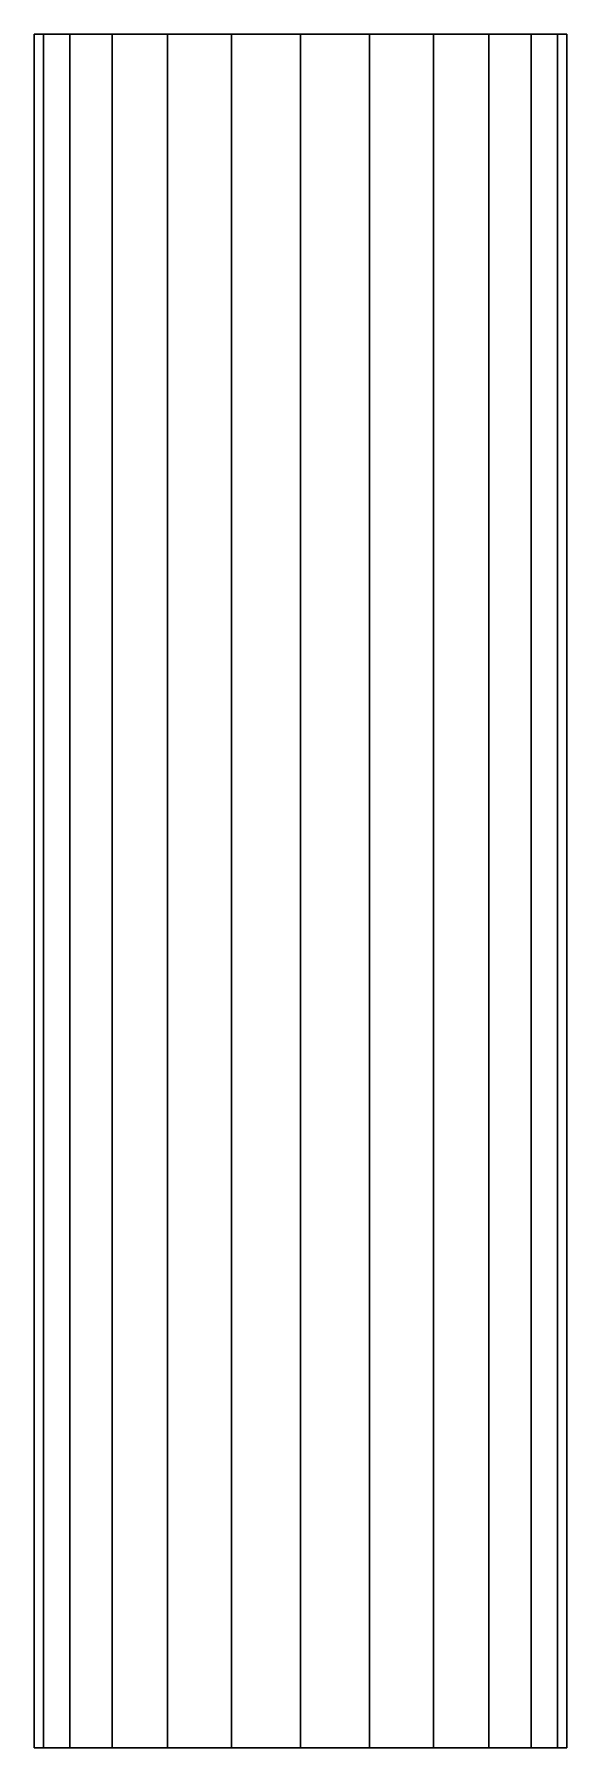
# Model space of a CAD drawing. Header units: inches. Extents: x -3325 to -59, y 5 to 733.
# Drawn here: x -1073.58 to -1071.68, y 119 to 125.12 of the extents above; entities that cross this region are included whole.
import ezdxf

# ---------------------------------------------------------------- set-up
doc = ezdxf.new("R2010")
doc.units = ezdxf.units.IN
doc.header["$MEASUREMENT"] = 0
doc.layers.add('P-PIPE', color=10, linetype='Continuous', lineweight=9)

msp = doc.modelspace()

# ---------------------------------------------------------------- linework, layer by layer
at = {"layer": 'P-PIPE', "color": 1}
msp.add_line((-1072.625, 125.1209, 1084), (-1072.625, 119, 1084), dxfattribs=at)
msp.add_line((-1072.625, 125.1209, 1084), (-1072.625, 119, 1084), dxfattribs=at)

# ---------------------------------------------------------------- meshes
mesh = msp.add_polyface(dxfattribs=at)
corners = [(-1073.575, 125.1209, 1084), (-1073.5426, 125.1209, 1084.2458), (-1073.4478, 125.1209, 1084.475), (-1073.2968, 125.1209, 1084.6718), (-1073.1, 125.1209, 1084.8227), (-1072.8709, 125.1209, 1084.9177), (-1072.625, 125.1209, 1084.95), (-1072.3792, 125.1209, 1084.9177), (-1072.15, 125.1209, 1084.8227), (-1071.9532, 125.1209, 1084.6718), (-1071.8023, 125.1209, 1084.475), (-1071.7073, 125.1209, 1084.2458), (-1071.675, 125.1209, 1084), (-1071.7073, 125.1209, 1083.7541), (-1071.8023, 125.1209, 1083.525), (-1071.9532, 125.1209, 1083.3282), (-1072.15, 125.1209, 1083.1772), (-1072.3792, 125.1209, 1083.0824), (-1072.625, 125.1209, 1083.05), (-1072.8709, 125.1209, 1083.0824), (-1073.1, 125.1209, 1083.1772), (-1073.2968, 125.1209, 1083.3282), (-1073.4478, 125.1209, 1083.525), (-1073.5426, 125.1209, 1083.7541)]
mesh.append_faces([[corners[k] for k in face] for face in [(1, 11, 23, 0)]], dxfattribs={"vtx0": -1, "vtx1": -1, "color": 1})
mesh.append_faces([[corners[k] for k in face] for face in [(5, 11, 1, 2), (23, 13, 19, 20)]], dxfattribs={"vtx0": -1, "vtx1": -1, "vtx3": -1, "color": 1})
mesh.append_faces([[corners[k] for k in face] for face in [(11, 7, 8, 10), (17, 13, 14, 16)]], dxfattribs={"vtx0": -1, "vtx2": -1, "color": 1})
mesh.append_faces([[corners[k] for k in face] for face in [(4, 5, 2, 3), (9, 10, 8), (22, 23, 20, 21), (15, 16, 14)]], dxfattribs={"vtx1": -1, "color": 1})
mesh.append_faces([[corners[k] for k in face] for face in [(5, 6, 7, 11), (17, 18, 19, 13), (11, 12, 13, 23)]], dxfattribs={"vtx2": -1, "vtx3": -1, "color": 1})
mesh = msp.add_polyface(dxfattribs=at)
corners = [(-1072.625, 125.1209, 1084.95), (-1072.8709, 125.1209, 1084.9177), (-1073.1, 125.1209, 1084.8227), (-1073.2968, 125.1209, 1084.6718), (-1073.4478, 125.1209, 1084.475), (-1073.5426, 125.1209, 1084.2458), (-1073.575, 125.1209, 1084), (-1073.575, 119, 1084), (-1073.5426, 119, 1084.2458), (-1073.4478, 119, 1084.475), (-1073.2968, 119, 1084.6718), (-1073.1, 119, 1084.8227), (-1072.8709, 119, 1084.9177), (-1072.625, 119, 1084.95)]
mesh.append_faces([[corners[k] for k in face] for face in [(7, 8, 5, 6)]], dxfattribs={"vtx1": -1, "color": 1})
mesh.append_faces([[corners[k] for k in face] for face in [(8, 9, 4, 5), (3, 4, 9, 10), (11, 12, 1, 2), (2, 3, 10, 11)]], dxfattribs={"vtx1": -1, "vtx3": -1, "color": 1})
mesh.append_faces([[corners[k] for k in face] for face in [(12, 13, 0, 1)]], dxfattribs={"vtx3": -1, "color": 1})
mesh = msp.add_polyface(dxfattribs=at)
corners = [(-1073.575, 125.1209, 1084), (-1073.5426, 125.1209, 1083.7541), (-1073.4478, 125.1209, 1083.525), (-1073.2968, 125.1209, 1083.3282), (-1073.1, 125.1209, 1083.1772), (-1072.8709, 125.1209, 1083.0824), (-1072.625, 125.1209, 1083.05), (-1072.625, 119, 1083.05), (-1072.8709, 119, 1083.0824), (-1073.1, 119, 1083.1772), (-1073.2968, 119, 1083.3282), (-1073.4478, 119, 1083.525), (-1073.5426, 119, 1083.7541), (-1073.575, 119, 1084)]
mesh.append_faces([[corners[k] for k in face] for face in [(7, 8, 5, 6)]], dxfattribs={"vtx1": -1, "color": 1})
mesh.append_faces([[corners[k] for k in face] for face in [(8, 9, 4, 5), (3, 4, 9, 10), (11, 12, 1, 2), (2, 3, 10, 11)]], dxfattribs={"vtx1": -1, "vtx3": -1, "color": 1})
mesh.append_faces([[corners[k] for k in face] for face in [(12, 13, 0, 1)]], dxfattribs={"vtx3": -1, "color": 1})
mesh = msp.add_polyface(dxfattribs=at)
corners = [(-1071.675, 125.1209, 1084), (-1071.7073, 125.1209, 1084.2458), (-1071.8023, 125.1209, 1084.475), (-1071.9532, 125.1209, 1084.6718), (-1072.15, 125.1209, 1084.8227), (-1072.3792, 125.1209, 1084.9177), (-1072.625, 125.1209, 1084.95), (-1072.625, 119, 1084.95), (-1072.3792, 119, 1084.9177), (-1072.15, 119, 1084.8227), (-1071.9532, 119, 1084.6718), (-1071.8023, 119, 1084.475), (-1071.7073, 119, 1084.2458), (-1071.675, 119, 1084)]
mesh.append_faces([[corners[k] for k in face] for face in [(7, 8, 5, 6)]], dxfattribs={"vtx1": -1, "color": 1})
mesh.append_faces([[corners[k] for k in face] for face in [(8, 9, 4, 5), (3, 4, 9, 10), (11, 12, 1, 2), (2, 3, 10, 11)]], dxfattribs={"vtx1": -1, "vtx3": -1, "color": 1})
mesh.append_faces([[corners[k] for k in face] for face in [(12, 13, 0, 1)]], dxfattribs={"vtx3": -1, "color": 1})
mesh = msp.add_polyface(dxfattribs=at)
corners = [(-1072.625, 125.1209, 1083.05), (-1072.3792, 125.1209, 1083.0824), (-1072.15, 125.1209, 1083.1772), (-1071.9532, 125.1209, 1083.3282), (-1071.8023, 125.1209, 1083.525), (-1071.7073, 125.1209, 1083.7541), (-1071.675, 125.1209, 1084), (-1071.675, 119, 1084), (-1071.7073, 119, 1083.7541), (-1071.8023, 119, 1083.525), (-1071.9532, 119, 1083.3282), (-1072.15, 119, 1083.1772), (-1072.3792, 119, 1083.0824), (-1072.625, 119, 1083.05)]
mesh.append_faces([[corners[k] for k in face] for face in [(7, 8, 5, 6)]], dxfattribs={"vtx1": -1, "color": 1})
mesh.append_faces([[corners[k] for k in face] for face in [(8, 9, 4, 5), (3, 4, 9, 10), (11, 12, 1, 2), (2, 3, 10, 11)]], dxfattribs={"vtx1": -1, "vtx3": -1, "color": 1})
mesh.append_faces([[corners[k] for k in face] for face in [(12, 13, 0, 1)]], dxfattribs={"vtx3": -1, "color": 1})
mesh = msp.add_polyface(dxfattribs=at)
corners = [(-1073.575, 119, 1084), (-1073.5426, 119, 1083.7541), (-1073.4478, 119, 1083.525), (-1073.2968, 119, 1083.3282), (-1073.1, 119, 1083.1772), (-1072.8709, 119, 1083.0824), (-1072.625, 119, 1083.05), (-1072.3792, 119, 1083.0824), (-1072.15, 119, 1083.1772), (-1071.9532, 119, 1083.3282), (-1071.8023, 119, 1083.525), (-1071.7073, 119, 1083.7541), (-1071.675, 119, 1084), (-1071.7073, 119, 1084.2458), (-1071.8023, 119, 1084.475), (-1071.9532, 119, 1084.6718), (-1072.15, 119, 1084.8227), (-1072.3792, 119, 1084.9177), (-1072.625, 119, 1084.95), (-1072.8709, 119, 1084.9177), (-1073.1, 119, 1084.8227), (-1073.2968, 119, 1084.6718), (-1073.4478, 119, 1084.475), (-1073.5426, 119, 1084.2458)]
mesh.append_faces([[corners[k] for k in face] for face in [(22, 19, 20, 21), (4, 1, 2, 3)]], dxfattribs={"vtx0": -1, "color": 1})
mesh.append_faces([[corners[k] for k in face] for face in [(1, 13, 23, 0), (17, 13, 16), (11, 7, 10)]], dxfattribs={"vtx0": -1, "vtx1": -1, "color": 1})
mesh.append_faces([[corners[k] for k in face] for face in [(23, 13, 19, 22), (5, 11, 1, 4)]], dxfattribs={"vtx0": -1, "vtx1": -1, "vtx2": -1, "color": 1})
mesh.append_faces([[corners[k] for k in face] for face in [(14, 15, 16, 13), (8, 9, 10, 7)]], dxfattribs={"vtx2": -1, "color": 1})
mesh.append_faces([[corners[k] for k in face] for face in [(17, 18, 19, 13), (5, 6, 7, 11), (11, 12, 13, 1)]], dxfattribs={"vtx2": -1, "vtx3": -1, "color": 1})

doc.saveas('drawing.dxf')
